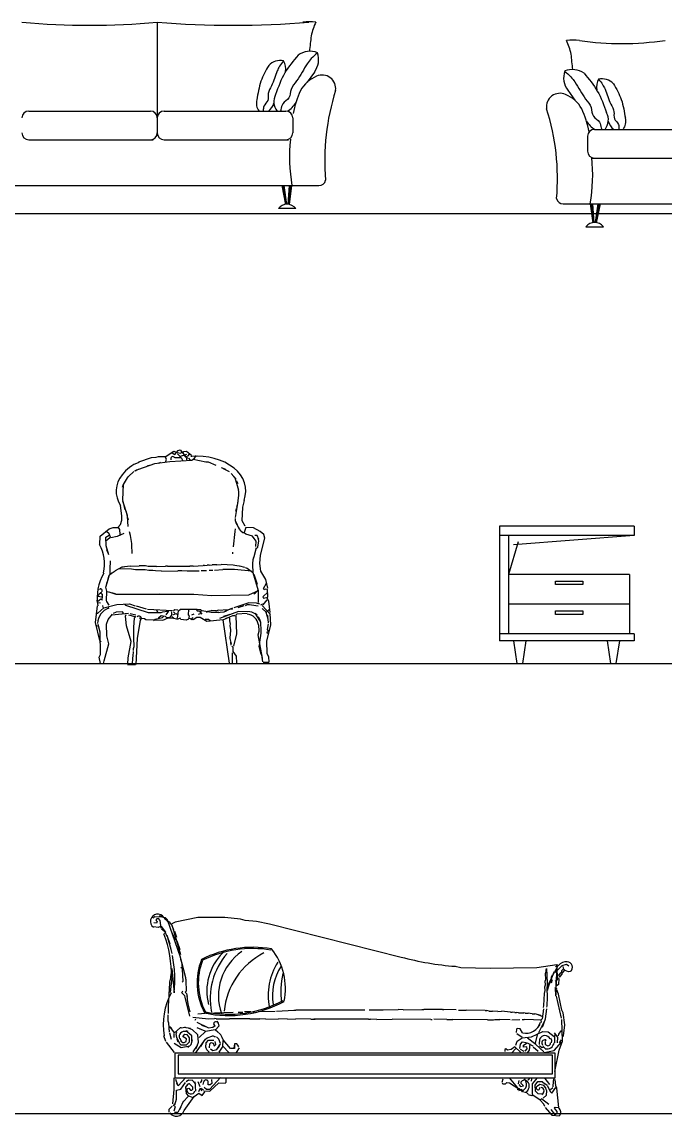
# Model space of a CAD drawing. Header units: inches. Extents: x 11 to 53.5, y 7.4 to 32.2.
# Drawn here: x 47.154 to 49.964, y 14.179 to 18.962 of the extents above; entities that cross this region are included whole.
import ezdxf

# ---------------------------------------------------------------- set-up
doc = ezdxf.new("R2010")
doc.units = ezdxf.units.IN
doc.header["$MEASUREMENT"] = 0
doc.layers.add('02', color=2, linetype='Continuous')
doc.layers.add('1', color=1, linetype='Continuous')

msp = doc.modelspace()

# ---------------------------------------------------------------- linework, layer by layer
at = {"layer": '02'}
for p, q in [((47.7454, 18.961), (47.7458, 18.4769)), ((48.4323, 18.7431), (48.4011, 18.6993)), ((49.5393, 18.6633), (49.5705, 18.6195)), ((47.1842, 18.5722), (47.7158, 18.5722)), ((47.7758, 18.5722), (48.3075, 18.5722)), ((48.3375, 18.5422), (48.3375, 18.4769)), ((49.6554, 18.4923), (50.2499, 18.4923)), ((47.1842, 18.4469), (47.7273, 18.4469)), ((47.7758, 18.4469), (48.319, 18.4469)), ((49.6254, 18.4623), (49.6254, 18.397)), ((49.6439, 18.367), (50.2614, 18.367)), ((46.4567, 18.2469), (48.4521, 18.2469)), ((48.2895, 18.2469), (48.3057, 18.1638)), ((48.2938, 18.2469), (48.3074, 18.164)), ((48.299, 18.2469), (48.3107, 18.1644)), ((48.3224, 18.2469), (48.3161, 18.1644)), ((48.3272, 18.2469), (48.3184, 18.1641)), ((48.3322, 18.2469), (48.3216, 18.1636)), ((48.3512, 18.1469), (48.275, 18.1469)), ((49.5195, 18.167), (50.3858, 18.167)), ((49.6375, 18.167), (49.648, 18.0838)), ((49.6425, 18.167), (49.6512, 18.0843)), ((49.6473, 18.167), (49.6536, 18.0845)), ((49.6707, 18.167), (49.659, 18.0846)), ((49.6758, 18.167), (49.6623, 18.0842)), ((49.6802, 18.167), (49.6639, 18.0839)), ((49.6184, 18.067), (49.6946, 18.067)), ((47.7808, 17.0605), (47.8186, 17.0854)), ((47.8106, 17.0777), (47.8223, 17.0716)), ((47.8186, 17.0854), (47.8283, 17.0813)), ((47.8223, 17.0716), (47.8363, 17.0891)), ((47.8322, 17.0793), (47.8479, 17.0771)), ((47.8363, 17.0891), (47.8462, 17.0909)), ((47.8462, 17.0909), (47.8693, 17.0629)), ((47.8479, 17.0771), (47.8539, 17.0829)), ((47.8598, 17.0828), (47.8577, 17.0769)), ((47.8736, 17.0845), (47.8598, 17.0828)), ((47.8949, 17.0664), (47.8736, 17.0845)), ((47.6644, 17.039), (47.7198, 17.0577)), ((47.6658, 17.0075), (47.7351, 17.0319)), ((47.7198, 17.0577), (47.7414, 17.0593)), ((47.7351, 17.0319), (47.8001, 17.0406)), ((47.7414, 17.0593), (47.7513, 17.063)), ((47.7508, 17.0335), (47.7607, 17.0373)), ((47.7513, 17.063), (47.7808, 17.0625)), ((47.7865, 17.0506), (47.7808, 17.0605)), ((47.7824, 17.0409), (47.7865, 17.0506)), ((47.8001, 17.0406), (47.8965, 17.0467)), ((47.824, 17.0578), (47.8476, 17.0574)), ((47.8534, 17.0534), (47.8341, 17.0734)), ((47.8477, 17.0633), (47.8754, 17.0727)), ((47.8572, 17.0455), (47.8534, 17.0534)), ((47.8731, 17.057), (47.8635, 17.067)), ((47.8693, 17.0629), (47.8811, 17.0647)), ((47.873, 17.053), (47.8729, 17.0471)), ((47.879, 17.0569), (47.873, 17.053)), ((47.8811, 17.0647), (47.8871, 17.0725)), ((47.8906, 17.0468), (47.8829, 17.0548)), ((47.8948, 17.0605), (47.8949, 17.0664)), ((47.8965, 17.0467), (47.9085, 17.0544)), ((47.9573, 17.0378), (47.9025, 17.0486)), ((47.9085, 17.0544), (47.9165, 17.066)), ((47.9691, 17.0376), (47.9573, 17.0378)), ((48.0023, 17.0233), (47.9691, 17.0376)), ((47.62, 16.9749), (47.644, 16.9961)), ((47.648, 17), (47.6638, 17.0075)), ((47.65, 16.9999), (47.6579, 17.0057)), ((47.7034, 17.0226), (47.7113, 17.0244)), ((48.0452, 17.0048), (48.0257, 17.013)), ((48.0608, 16.9947), (48.0355, 17.0089)), ((48.0801, 16.9747), (48.0685, 16.9887)), ((47.5937, 16.9282), (47.5978, 16.9418)), ((47.5947, 16.8731), (47.5978, 16.9399)), ((47.5978, 16.9399), (47.616, 16.9691)), ((47.616, 16.9691), (47.62, 16.9749)), ((48.0897, 16.9628), (48.0801, 16.9747)), ((48.1026, 16.9134), (48.0859, 16.9687)), ((48.0992, 16.9429), (48.0935, 16.9548)), ((48.0977, 16.8584), (48.1022, 16.8918)), ((48.1025, 16.9075), (48.1007, 16.9173)), ((48.1022, 16.8918), (48.1024, 16.8996)), ((48.1024, 16.8996), (48.1025, 16.9075)), ((47.5915, 16.8024), (47.5844, 16.8477)), ((47.6151, 16.8039), (47.5946, 16.8672)), ((47.6057, 16.8296), (47.5947, 16.8731)), ((48.0868, 16.7957), (48.0998, 16.8662)), ((48.0935, 16.8408), (48.0956, 16.8525)), ((48.116, 16.7814), (48.119, 16.8403)), ((48.119, 16.8403), (48.1274, 16.8697)), ((47.5911, 16.7847), (47.5915, 16.8024)), ((47.615, 16.802), (47.6095, 16.8237)), ((47.6182, 16.7567), (47.615, 16.802)), ((47.6206, 16.7842), (47.6169, 16.7941)), ((48.0867, 16.7918), (48.0865, 16.7819)), ((48.0892, 16.8232), (48.0914, 16.8349)), ((47.4955, 16.7136), (47.5354, 16.7463)), ((47.5354, 16.7463), (47.5532, 16.7519)), ((47.5532, 16.7519), (47.5729, 16.7516)), ((47.5729, 16.7516), (47.5849, 16.7651)), ((47.5826, 16.7435), (47.5768, 16.7515)), ((47.5842, 16.7219), (47.5826, 16.7435)), ((47.5849, 16.7651), (47.5911, 16.7847)), ((48.0857, 16.7348), (48.0879, 16.7465)), ((48.0865, 16.7819), (48.1036, 16.7443)), ((48.1113, 16.7363), (48.0884, 16.774)), ((48.1294, 16.7576), (48.116, 16.7814)), ((48.1332, 16.7516), (48.125, 16.7301)), ((48.1666, 16.751), (48.1332, 16.7516)), ((48.1958, 16.7348), (48.1666, 16.751)), ((47.4949, 16.6782), (47.4955, 16.7136)), ((47.5207, 16.6935), (47.5387, 16.7089)), ((47.521, 16.7092), (47.5349, 16.7188)), ((47.5223, 16.6718), (47.521, 16.7092)), ((47.5351, 16.7247), (47.5234, 16.7347)), ((47.5426, 16.7069), (47.5351, 16.7247)), ((47.5702, 16.7123), (47.5426, 16.7069)), ((47.5999, 16.7255), (47.5702, 16.7123)), ((47.588, 16.7179), (47.5842, 16.7219)), ((47.6293, 16.7172), (47.6237, 16.733)), ((47.6346, 16.6817), (47.6293, 16.7172)), ((48.0787, 16.668), (48.0857, 16.7348)), ((48.119, 16.7283), (48.1113, 16.7363)), ((48.1249, 16.7282), (48.119, 16.7283)), ((48.1327, 16.7221), (48.1249, 16.7282)), ((48.162, 16.7138), (48.1327, 16.7221)), ((48.1697, 16.7038), (48.162, 16.7138)), ((48.1774, 16.6919), (48.1697, 16.7038)), ((48.1818, 16.7174), (48.1719, 16.7175)), ((48.1893, 16.6995), (48.1818, 16.7174)), ((48.1892, 16.6936), (48.1856, 16.7114)), ((48.2113, 16.7208), (48.1958, 16.7348)), ((48.196, 16.6306), (48.215, 16.705)), ((48.215, 16.705), (48.2113, 16.7208)), ((49.8293, 16.7171), (49.3022, 16.676)), ((47.5334, 16.6323), (47.5223, 16.6718)), ((47.5316, 16.6402), (47.526, 16.6541)), ((47.6345, 16.6758), (47.6346, 16.6817)), ((47.6358, 16.6384), (47.6345, 16.6758)), ((48.1684, 16.6252), (48.1789, 16.6643)), ((48.177, 16.6683), (48.1774, 16.6919)), ((48.1788, 16.6604), (48.1848, 16.6662)), ((48.1848, 16.6662), (48.1892, 16.6936)), ((49.3227, 16.6896), (49.2804, 16.5471)), ((47.5403, 16.5752), (47.5408, 16.6007)), ((47.5408, 16.6007), (47.5409, 16.6066)), ((48.0761, 16.6366), (48.0763, 16.6445)), ((48.1639, 16.5977), (48.1663, 16.6193)), ((48.1642, 16.6115), (48.1684, 16.6252)), ((48.1934, 16.5953), (48.196, 16.6306)), ((47.5358, 16.5438), (47.5478, 16.5534)), ((47.5399, 16.5496), (47.5403, 16.5752)), ((47.5438, 16.5515), (47.5617, 16.563)), ((47.5915, 16.5782), (47.5617, 16.563)), ((47.6326, 16.5697), (47.5776, 16.5706)), ((47.5895, 16.5783), (47.6033, 16.582)), ((47.627, 16.5835), (47.5915, 16.5782)), ((47.627, 16.5835), (47.6663, 16.5848)), ((47.6503, 16.5674), (47.6326, 16.5697)), ((47.6797, 16.5669), (47.6503, 16.5674)), ((47.6938, 16.5843), (47.6663, 16.5848)), ((47.6856, 16.5668), (47.6797, 16.5669)), ((47.6935, 16.5666), (47.6856, 16.5668)), ((47.7092, 16.5644), (47.6935, 16.5666)), ((47.7056, 16.5821), (47.6938, 16.5843)), ((47.7154, 16.582), (47.7056, 16.5821)), ((47.7269, 16.5641), (47.7092, 16.5644)), ((47.7252, 16.5818), (47.7154, 16.582)), ((47.7429, 16.5815), (47.7252, 16.5818)), ((47.7386, 16.5619), (47.7269, 16.5641)), ((47.7642, 16.5615), (47.7386, 16.5619)), ((47.7429, 16.5815), (47.7823, 16.5828)), ((47.7642, 16.5615), (47.835, 16.5622)), ((47.7901, 16.5826), (47.7823, 16.5828)), ((47.7901, 16.5826), (47.8884, 16.5829)), ((47.8468, 16.562), (47.835, 16.5622)), ((47.8527, 16.5619), (47.8468, 16.562)), ((47.8763, 16.5615), (47.8527, 16.5619)), ((47.9293, 16.5605), (47.8763, 16.5615)), ((47.9022, 16.5826), (47.8884, 16.5829)), ((47.9022, 16.5826), (47.9455, 16.5858)), ((47.9608, 16.562), (47.9372, 16.5624)), ((47.9514, 16.5857), (47.9455, 16.5858)), ((47.9514, 16.5857), (47.9632, 16.5875)), ((47.9731, 16.5873), (47.9632, 16.5875)), ((47.9884, 16.5634), (47.9726, 16.5637)), ((47.9731, 16.5873), (47.9849, 16.5891)), ((48.0065, 16.5887), (47.9849, 16.5891)), ((47.9963, 16.5653), (48.0317, 16.5686)), ((48.0065, 16.5887), (48.0242, 16.5903)), ((48.0773, 16.5874), (48.0242, 16.5903)), ((48.0376, 16.5685), (48.0317, 16.5686)), ((48.0828, 16.5677), (48.0376, 16.5685)), ((48.0851, 16.5853), (48.0773, 16.5874)), ((48.1574, 16.5605), (48.0828, 16.5677)), ((48.1125, 16.5809), (48.0851, 16.5853)), ((48.1282, 16.5767), (48.1067, 16.583)), ((48.1302, 16.5767), (48.138, 16.5746)), ((48.138, 16.5746), (48.1613, 16.5565)), ((48.1638, 16.5899), (48.1639, 16.5958)), ((48.1652, 16.5545), (48.1638, 16.5899)), ((48.1874, 16.4754), (48.1652, 16.5545)), ((48.1987, 16.5617), (48.1934, 16.5953)), ((48.2197, 16.524), (48.1987, 16.5617)), ((47.5211, 16.491), (47.5358, 16.5399)), ((47.5254, 16.5086), (47.5275, 16.5164)), ((47.5296, 16.5223), (47.5358, 16.5438)), ((48.1839, 16.503), (48.1689, 16.5465)), ((48.2092, 16.4849), (48.2233, 16.5082)), ((48.2288, 16.4865), (48.2197, 16.524)), ((47.4812, 16.4563), (47.4851, 16.4523)), ((47.4851, 16.4523), (47.4971, 16.4658)), ((47.4876, 16.4817), (47.5013, 16.4835)), ((47.4971, 16.4658), (47.5049, 16.4598)), ((47.5049, 16.4598), (47.5046, 16.4421)), ((47.5248, 16.4732), (47.5211, 16.491)), ((47.524, 16.432), (47.5248, 16.4732)), ((47.5639, 16.4627), (47.5267, 16.4712)), ((47.5346, 16.4704), (47.5642, 16.4607)), ((47.5642, 16.4607), (47.9056, 16.4607)), ((47.6563, 16.4611), (47.7566, 16.4613)), ((47.9056, 16.4607), (47.9846, 16.454)), ((47.9846, 16.454), (48.1454, 16.4572)), ((48.1454, 16.4572), (48.188, 16.4769)), ((48.1675, 16.462), (48.1754, 16.4658)), ((48.1714, 16.4639), (48.1814, 16.4736)), ((48.1814, 16.4736), (48.1855, 16.4794)), ((48.1884, 16.4243), (48.1874, 16.4754)), ((48.2285, 16.4688), (48.2066, 16.4495)), ((48.213, 16.4789), (48.2092, 16.4849)), ((48.2189, 16.4827), (48.213, 16.4789)), ((48.2268, 16.4806), (48.2189, 16.4827)), ((48.2282, 16.4472), (48.2268, 16.4806)), ((47.4752, 16.3365), (47.4843, 16.4091)), ((47.4808, 16.4327), (47.4847, 16.4287)), ((47.4847, 16.4287), (47.4986, 16.4403)), ((47.4983, 16.4206), (47.4865, 16.4228)), ((47.5027, 16.4481), (47.487, 16.4503)), ((47.4986, 16.4403), (47.5064, 16.4362)), ((47.5098, 16.4027), (47.5079, 16.4106)), ((47.5117, 16.4007), (47.569, 16.4154)), ((47.5297, 16.4201), (47.524, 16.432)), ((47.5355, 16.4121), (47.5259, 16.428)), ((47.569, 16.4154), (47.6241, 16.4184)), ((47.6082, 16.4108), (47.6024, 16.4168)), ((47.7079, 16.3796), (47.6082, 16.4108)), ((47.6241, 16.4184), (47.6495, 16.4101)), ((47.6984, 16.3955), (47.6554, 16.408)), ((48.0819, 16.4026), (48.1432, 16.4231)), ((48.0996, 16.4022), (48.1253, 16.4116)), ((48.1095, 16.406), (48.1174, 16.4078)), ((48.1312, 16.4115), (48.1371, 16.4134)), ((48.1489, 16.4132), (48.1371, 16.4134)), ((48.1785, 16.4205), (48.1432, 16.4231)), ((48.1568, 16.413), (48.1489, 16.4132)), ((48.1862, 16.4086), (48.1568, 16.413)), ((48.1942, 16.4163), (48.1785, 16.4205)), ((48.1981, 16.4143), (48.214, 16.4219)), ((48.2406, 16.3723), (48.2039, 16.4103)), ((48.2066, 16.4495), (48.2104, 16.4436)), ((48.2079, 16.4141), (48.226, 16.4354)), ((48.2104, 16.4436), (48.2282, 16.4472)), ((48.2337, 16.4294), (48.2242, 16.4453)), ((48.2388, 16.3802), (48.2337, 16.4294)), ((47.4818, 16.3776), (47.4857, 16.3776)), ((47.4857, 16.3776), (47.5117, 16.4007)), ((47.5305, 16.3493), (47.5505, 16.3725)), ((47.5334, 16.4023), (47.5315, 16.4063)), ((47.5466, 16.3706), (47.6194, 16.3772)), ((47.5664, 16.3821), (47.5526, 16.3764)), ((47.594, 16.3836), (47.5664, 16.3821)), ((47.5938, 16.3737), (47.5978, 16.3776)), ((47.5978, 16.3776), (47.594, 16.3836)), ((47.6074, 16.3637), (47.6095, 16.3715)), ((47.6106, 16.3223), (47.6074, 16.3637)), ((47.6486, 16.361), (47.6213, 16.3693)), ((47.6527, 16.3688), (47.6273, 16.3751)), ((47.6466, 16.3571), (47.6526, 16.3629)), ((47.8123, 16.3876), (47.7023, 16.3935)), ((47.761, 16.3787), (47.7079, 16.3796)), ((47.7492, 16.3789), (47.7435, 16.3888)), ((47.7528, 16.3592), (47.7628, 16.3668)), ((47.7689, 16.3825), (47.761, 16.3787)), ((47.7628, 16.3668), (47.7804, 16.3646)), ((47.7685, 16.3589), (47.7745, 16.3647)), ((47.7906, 16.3841), (47.7689, 16.3825)), ((47.7845, 16.3704), (47.7925, 16.3801)), ((47.7925, 16.3801), (47.7966, 16.3879)), ((47.8176, 16.3541), (47.8099, 16.3621)), ((47.8139, 16.3699), (47.8278, 16.3755)), ((47.8219, 16.3776), (47.8161, 16.3836)), ((47.8222, 16.3914), (47.8162, 16.3875)), ((47.8359, 16.3911), (47.8222, 16.3914)), ((47.8278, 16.3755), (47.8336, 16.3695)), ((47.8334, 16.3558), (47.8378, 16.3872)), ((47.8336, 16.3695), (47.8376, 16.3734)), ((47.8378, 16.3872), (47.8478, 16.3948)), ((47.8478, 16.3948), (47.9206, 16.3955)), ((47.8828, 16.3706), (47.8832, 16.3942)), ((47.8866, 16.3647), (47.8828, 16.3706)), ((47.8845, 16.3588), (47.8866, 16.3647)), ((47.8965, 16.3704), (47.9064, 16.3742)), ((47.9166, 16.3917), (47.9204, 16.3877)), ((47.9204, 16.3877), (47.9283, 16.3875)), ((47.9206, 16.3955), (47.9343, 16.3933)), ((47.9261, 16.3738), (47.934, 16.3756)), ((47.9283, 16.3875), (47.9398, 16.3736)), ((47.9401, 16.3873), (47.9321, 16.3816)), ((47.9343, 16.3933), (47.9401, 16.3873)), ((47.9812, 16.3807), (47.942, 16.3873)), ((47.9597, 16.385), (47.9656, 16.3869)), ((47.9636, 16.381), (47.9597, 16.385)), ((47.9656, 16.3869), (47.9814, 16.3886)), ((47.993, 16.3805), (47.9812, 16.3807)), ((48.001, 16.3882), (47.9814, 16.3886)), ((48.0029, 16.3803), (47.993, 16.3805)), ((48.001, 16.3882), (48.0149, 16.3919)), ((48.0088, 16.3802), (48.0029, 16.3803)), ((48.0147, 16.3801), (48.0088, 16.3802)), ((48.0089, 16.3901), (48.0562, 16.3932)), ((48.0147, 16.3801), (48.0206, 16.382)), ((48.1012, 16.3845), (48.0181, 16.3545)), ((48.0206, 16.382), (48.0383, 16.3837)), ((48.0358, 16.3503), (48.0754, 16.3673)), ((48.036, 16.364), (48.0637, 16.3734)), ((48.0383, 16.3837), (48.0482, 16.3874)), ((48.0423, 16.3856), (48.076, 16.4007)), ((48.0739, 16.3929), (48.0621, 16.395)), ((48.0754, 16.3673), (48.0852, 16.3691)), ((48.0754, 16.3673), (48.0891, 16.3651)), ((48.0891, 16.3651), (48.0917, 16.2864)), ((48.0932, 16.3729), (48.0892, 16.369)), ((48.1384, 16.376), (48.0932, 16.3729)), ((48.1504, 16.3837), (48.1012, 16.3845)), ((48.1582, 16.3816), (48.1504, 16.3837)), ((48.1758, 16.3734), (48.1582, 16.3816)), ((48.1816, 16.3694), (48.1738, 16.3754)), ((48.1987, 16.3376), (48.1758, 16.3734)), ((48.1969, 16.3435), (48.1873, 16.3614)), ((48.2211, 16.3824), (48.2037, 16.3985)), ((48.2211, 16.3805), (48.2351, 16.394)), ((48.2304, 16.3508), (48.2211, 16.3805)), ((48.2305, 16.3587), (48.2268, 16.3686)), ((48.2418, 16.327), (48.2387, 16.3762)), ((47.4954, 16.2575), (47.4752, 16.3365)), ((47.4827, 16.3186), (47.4809, 16.3246)), ((47.4961, 16.2948), (47.4868, 16.3284)), ((47.5242, 16.3297), (47.5305, 16.3493)), ((47.5253, 16.2786), (47.5242, 16.3297)), ((47.631, 16.2531), (47.6106, 16.3223)), ((47.6431, 16.2687), (47.644, 16.3217)), ((47.644, 16.3217), (47.6442, 16.3296)), ((47.6442, 16.3296), (47.6443, 16.3355)), ((47.6443, 16.3355), (47.6466, 16.3571)), ((47.6588, 16.2664), (47.672, 16.3468)), ((47.6663, 16.3567), (47.6898, 16.3544)), ((47.6898, 16.3544), (47.6956, 16.3503)), ((47.6956, 16.3503), (47.7703, 16.347)), ((47.729, 16.3458), (47.7369, 16.3516)), ((47.7369, 16.3516), (47.7685, 16.3589)), ((47.7527, 16.3552), (47.7528, 16.3592)), ((47.7703, 16.347), (47.794, 16.3565)), ((47.794, 16.3565), (47.8117, 16.3562)), ((47.8372, 16.3498), (47.8176, 16.3541)), ((47.8451, 16.3556), (47.8293, 16.35)), ((47.849, 16.3496), (47.8451, 16.3556)), ((47.8725, 16.3472), (47.849, 16.3496)), ((47.8824, 16.351), (47.8725, 16.3472)), ((47.902, 16.3487), (47.8825, 16.3549)), ((47.8942, 16.3488), (47.9022, 16.3585)), ((47.9179, 16.3582), (47.902, 16.3487)), ((47.9337, 16.358), (47.9179, 16.3582)), ((47.9629, 16.3417), (47.9337, 16.358)), ((47.9689, 16.3495), (47.9551, 16.3497)), ((48.0338, 16.3483), (47.9629, 16.3417)), ((47.9767, 16.3434), (47.9689, 16.3495)), ((48.0619, 16.1591), (48.0338, 16.3483)), ((48.0437, 16.3541), (48.0536, 16.3578)), ((48.0633, 16.3537), (48.0595, 16.3577)), ((48.0632, 16.3439), (48.0633, 16.3537)), ((48.0649, 16.3301), (48.0632, 16.3439)), ((48.0648, 16.3242), (48.0649, 16.3301)), ((48.0664, 16.3045), (48.0648, 16.3242)), ((48.1902, 16.2984), (48.1887, 16.326)), ((48.2, 16.3002), (48.1987, 16.3376)), ((48.2248, 16.2546), (48.2418, 16.327)), ((48.2277, 16.3056), (48.232, 16.3311)), ((48.2321, 16.3351), (48.2304, 16.3508)), ((47.4983, 16.1965), (47.4961, 16.2948)), ((47.5345, 16.243), (47.5253, 16.2786)), ((47.6444, 16.2313), (47.6431, 16.2687)), ((47.6529, 16.1525), (47.6588, 16.2664)), ((48.0638, 16.2672), (48.0639, 16.2731)), ((48.0693, 16.2435), (48.0638, 16.2672)), ((48.0639, 16.2731), (48.066, 16.2829)), ((48.066, 16.2829), (48.0664, 16.3045)), ((48.0917, 16.2864), (48.0789, 16.2335)), ((48.186, 16.2828), (48.1902, 16.2984)), ((48.2058, 16.1802), (48.186, 16.2828)), ((48.1933, 16.2512), (48.1999, 16.2904)), ((48.1999, 16.2904), (48.2, 16.3002)), ((48.2254, 16.29), (48.2275, 16.2978)), ((48.2332, 16.2879), (48.2254, 16.29)), ((48.2334, 16.2977), (48.2277, 16.3056)), ((47.5012, 16.2515), (47.4954, 16.2575)), ((47.5135, 16.1687), (47.5345, 16.243)), ((47.618, 16.1826), (47.631, 16.2531)), ((47.6421, 16.2136), (47.6423, 16.2235)), ((47.6423, 16.2235), (47.6444, 16.2313)), ((48.0692, 16.2376), (48.0675, 16.2514)), ((48.0769, 16.2277), (48.0711, 16.2337)), ((48.0766, 16.21), (48.0769, 16.2277)), ((48.191, 16.2335), (48.1931, 16.2433)), ((48.1983, 16.202), (48.191, 16.2335)), ((48.1931, 16.2433), (48.1933, 16.2512)), ((48.2258, 16.2015), (48.2248, 16.2546)), ((47.4922, 16.1848), (47.4983, 16.1965)), ((47.4976, 16.1572), (47.4922, 16.1848)), ((47.5114, 16.1571), (47.5136, 16.1688)), ((47.6175, 16.1551), (47.618, 16.1826)), ((47.6371, 16.1528), (47.6396, 16.1822)), ((47.6396, 16.1822), (47.6397, 16.1901)), ((47.6397, 16.1901), (47.6421, 16.2097)), ((48.0737, 16.1569), (48.0745, 16.2041)), ((48.0919, 16.19), (48.0766, 16.21)), ((48.0934, 16.1605), (48.0919, 16.19)), ((48.2021, 16.196), (48.1983, 16.202)), ((48.2075, 16.1644), (48.2021, 16.196)), ((48.2334, 16.1856), (48.2258, 16.2015)), ((48.235, 16.164), (48.2334, 16.1856)), ((47.6149, 16.1535), (47.6511, 16.1535)), ((48.2083, 16.1633), (48.2346, 16.1633)), ((47.7276, 15.0436), (47.7355, 15.0517)), ((47.742, 15.0219), (47.73, 15.0237)), ((47.7355, 15.0517), (47.7655, 15.0502)), ((47.7436, 15.0419), (47.7398, 15.0358)), ((47.7398, 15.0358), (47.7459, 15.0299)), ((47.7459, 15.0299), (47.742, 15.0219)), ((47.7516, 15.042), (47.7436, 15.0419)), ((47.7578, 15.0341), (47.7516, 15.042)), ((47.7715, 15.0484), (47.7554, 15.0541)), ((47.7624, 15.0002), (47.7578, 15.0341)), ((47.7655, 15.0502), (47.7795, 15.0465)), ((47.7756, 15.0444), (47.7877, 15.0347)), ((47.7897, 15.0367), (47.7795, 15.0465)), ((47.7877, 15.0347), (47.7897, 15.0367)), ((47.7878, 15.0307), (47.7978, 15.0288)), ((47.8465, 14.8738), (47.7897, 15.0367)), ((47.7938, 15.0308), (47.7919, 15.0267)), ((47.7919, 15.0267), (47.7978, 15.0288)), ((47.7978, 15.0288), (47.8101, 15.0111)), ((47.8238, 15.0273), (47.81, 15.0191)), ((47.9234, 15.047), (47.8238, 15.0273)), ((48.0413, 15.0471), (47.9234, 15.047)), ((48.1093, 15.0403), (48.0413, 15.0471)), ((48.1294, 15.0346), (48.1093, 15.0403)), ((48.1794, 15.0295), (48.1294, 15.0346)), ((48.2356, 15.0185), (48.1794, 15.0295)), ((47.7503, 15.004), (47.7303, 15.0057)), ((47.7602, 15.0082), (47.7503, 15.004)), ((47.7662, 15.0063), (47.7602, 15.0082)), ((47.7786, 14.9845), (47.7644, 14.9963)), ((47.7826, 14.9826), (47.7662, 15.0063)), ((47.7768, 14.9765), (47.7826, 14.9826)), ((47.7889, 14.9647), (47.7827, 14.9766)), ((47.8184, 14.9932), (47.8101, 15.0111)), ((47.8252, 14.9474), (47.8127, 14.9771)), ((47.8483, 14.8839), (47.8143, 15.0031)), ((47.831, 14.9595), (47.8226, 14.9853)), ((48.8114, 14.8725), (48.2356, 15.0185)), ((47.8015, 14.931), (47.7889, 14.9687)), ((47.8059, 14.9071), (47.7911, 14.9588)), ((47.8459, 14.9058), (47.8333, 14.9435)), ((47.808, 14.9011), (47.8059, 14.9071)), ((47.8102, 14.8892), (47.808, 14.9011)), ((47.8193, 14.8294), (47.8124, 14.8812)), ((47.8705, 14.7829), (47.8464, 14.8778)), ((47.8215, 14.8194), (47.8193, 14.8294)), ((47.855, 14.846), (47.8487, 14.8639)), ((47.8583, 14.7681), (47.855, 14.846)), ((49.072, 14.8271), (49.0479, 14.8327)), ((49.4913, 14.8404), (49.4037, 14.8269)), ((49.4839, 14.8103), (49.4974, 14.8385)), ((49.486, 14.831), (49.4918, 14.8371)), ((49.4918, 14.8411), (49.4872, 14.7345)), ((49.4954, 14.8385), (49.4913, 14.8404)), ((49.4918, 14.8371), (49.4925, 14.7725)), ((49.4957, 14.8185), (49.5154, 14.8369)), ((49.5154, 14.8369), (49.5332, 14.8432)), ((49.5216, 14.821), (49.5194, 14.8329)), ((49.5332, 14.8432), (49.5434, 14.8354)), ((47.8009, 14.7638), (47.8045, 14.7838)), ((47.8032, 14.7192), (47.8101, 14.7833)), ((47.8044, 14.7898), (47.8082, 14.8058)), ((47.8045, 14.7838), (47.8063, 14.7958)), ((47.8082, 14.8058), (47.8099, 14.8219)), ((47.8098, 14.8239), (47.8192, 14.7175)), ((47.8219, 14.7935), (47.8215, 14.8194)), ((47.822, 14.7875), (47.8219, 14.7935)), ((47.8226, 14.7555), (47.822, 14.7875)), ((47.8554, 14.822), (47.8493, 14.8279)), ((47.8706, 14.777), (47.8705, 14.7829)), ((49.1999, 14.8234), (49.072, 14.8271)), ((49.4037, 14.8269), (49.1999, 14.8234)), ((49.4425, 14.8022), (49.4444, 14.8103)), ((49.443, 14.7763), (49.4425, 14.8022)), ((49.4442, 14.8182), (49.4461, 14.8243)), ((49.4444, 14.8103), (49.4442, 14.8182)), ((49.4461, 14.8243), (49.4513, 14.7298)), ((49.4514, 14.7504), (49.4819, 14.8083)), ((49.4779, 14.8082), (49.4569, 14.7519)), ((49.4663, 14.7841), (49.4721, 14.7961)), ((49.4819, 14.8083), (49.4779, 14.8082)), ((49.4844, 14.807), (49.4903, 14.8131)), ((49.4903, 14.8131), (49.4862, 14.819)), ((49.4897, 14.8204), (49.4957, 14.8185)), ((49.4925, 14.7725), (49.4983, 14.7846)), ((49.5001, 14.7946), (49.5099, 14.8068)), ((49.5063, 14.7848), (49.5001, 14.7946)), ((49.5062, 14.7887), (49.514, 14.7989)), ((49.5099, 14.8068), (49.5179, 14.8069)), ((49.5138, 14.8149), (49.5196, 14.821)), ((49.514, 14.7989), (49.5138, 14.8149)), ((49.5179, 14.8069), (49.5257, 14.8171)), ((49.5257, 14.8171), (49.5216, 14.821)), ((49.5418, 14.8094), (49.5277, 14.8151)), ((49.5498, 14.8115), (49.5418, 14.8094)), ((47.7993, 14.7397), (47.801, 14.7558)), ((47.7995, 14.7278), (47.7993, 14.7397)), ((47.801, 14.7558), (47.8009, 14.7638)), ((47.8207, 14.7455), (47.8226, 14.7555)), ((47.821, 14.7315), (47.8207, 14.7455)), ((47.8544, 14.7641), (47.8583, 14.7681)), ((47.8706, 14.777), (47.8707, 14.771)), ((47.8707, 14.771), (47.8715, 14.725)), ((49.4395, 14.7442), (49.4414, 14.7523)), ((49.4398, 14.7283), (49.4395, 14.7442)), ((49.4411, 14.7682), (49.443, 14.7763)), ((49.4414, 14.7523), (49.4411, 14.7682)), ((49.4495, 14.7444), (49.4514, 14.7504)), ((49.4496, 14.7384), (49.4495, 14.7444)), ((49.4503, 14.6985), (49.4496, 14.7384)), ((49.4513, 14.7298), (49.4645, 14.776)), ((49.4532, 14.7359), (49.455, 14.7459)), ((49.4687, 14.7621), (49.4725, 14.7762)), ((49.4835, 14.741), (49.4857, 14.7045)), ((49.4876, 14.7371), (49.4835, 14.741)), ((49.4891, 14.7651), (49.485, 14.771)), ((49.4872, 14.7345), (49.4891, 14.7385)), ((49.4881, 14.7071), (49.4891, 14.7651)), ((49.4988, 14.7547), (49.489, 14.7465)), ((49.4891, 14.7385), (49.4911, 14.7365)), ((49.5004, 14.7807), (49.4988, 14.7547)), ((47.7962, 14.6917), (47.798, 14.6998)), ((47.7964, 14.6798), (47.7962, 14.6917)), ((47.7977, 14.7197), (47.7995, 14.7278)), ((47.798, 14.6998), (47.7977, 14.7197)), ((47.8191, 14.7255), (47.821, 14.7315)), ((47.8192, 14.7175), (47.8191, 14.7255)), ((47.8532, 14.7181), (47.8571, 14.7262)), ((47.8659, 14.7049), (47.8532, 14.7181)), ((47.868, 14.699), (47.8659, 14.7049)), ((47.8715, 14.725), (47.8676, 14.721)), ((47.8676, 14.721), (47.8737, 14.7151)), ((47.8874, 14.6154), (47.868, 14.699)), ((47.8737, 14.7151), (47.8759, 14.7011)), ((47.8781, 14.6892), (47.8758, 14.7071)), ((47.8805, 14.6692), (47.8781, 14.6892)), ((49.435, 14.6622), (49.438, 14.7142)), ((49.438, 14.7142), (49.4398, 14.7283)), ((49.449, 14.6605), (49.4503, 14.6985)), ((49.5118, 14.6076), (49.4902, 14.7032)), ((49.498, 14.7113), (49.4917, 14.7312)), ((49.5132, 14.6416), (49.498, 14.7113)), ((47.7947, 14.6617), (47.7964, 14.6798)), ((47.7949, 14.6498), (47.7947, 14.6617)), ((47.7953, 14.6278), (47.7949, 14.6498)), ((47.8826, 14.6633), (47.8805, 14.6692)), ((47.8891, 14.6354), (47.8826, 14.6633)), ((48.1868, 14.6366), (48.2607, 14.6379)), ((48.2667, 14.638), (48.3425, 14.6413)), ((48.3425, 14.6413), (48.3505, 14.6415)), ((48.652, 14.6426), (48.3505, 14.6415)), ((48.672, 14.6429), (48.702, 14.6434)), ((48.702, 14.6434), (48.716, 14.6437)), ((48.716, 14.6437), (48.7319, 14.644)), ((48.7319, 14.644), (48.7979, 14.6451)), ((48.8199, 14.6435), (48.7979, 14.6451)), ((48.8199, 14.6435), (48.9018, 14.6449)), ((48.9018, 14.6449), (48.9098, 14.6451)), ((48.9917, 14.6445), (48.9098, 14.6451)), ((48.9917, 14.6445), (48.9977, 14.6446)), ((49.0516, 14.6436), (48.9977, 14.6446)), ((49.0617, 14.6417), (49.0816, 14.6421)), ((49.0816, 14.6421), (49.0956, 14.6423)), ((49.1776, 14.6398), (49.0956, 14.6423)), ((49.1776, 14.6398), (49.1856, 14.6399)), ((49.1956, 14.6381), (49.1856, 14.6399)), ((49.1956, 14.6381), (49.2096, 14.6383)), ((49.2336, 14.6367), (49.2096, 14.6383)), ((49.4332, 14.6482), (49.428, 14.6042)), ((49.4331, 14.6542), (49.435, 14.6622)), ((49.442, 14.6044), (49.4472, 14.6485)), ((49.4471, 14.6545), (49.449, 14.6605)), ((49.5194, 14.6297), (49.5132, 14.6416)), ((47.7935, 14.6158), (47.7934, 14.6218)), ((47.7936, 14.6098), (47.7935, 14.6158)), ((47.7939, 14.5938), (47.7936, 14.6098)), ((47.796, 14.5858), (47.7939, 14.5938)), ((47.9015, 14.6117), (47.9695, 14.6048)), ((47.9117, 14.5978), (47.9136, 14.6039)), ((47.9178, 14.59), (47.9702, 14.5649)), ((47.9232, 14.626), (47.9551, 14.6286)), ((47.9551, 14.6286), (48.0769, 14.6327)), ((47.9695, 14.6048), (47.9955, 14.6053)), ((48.0035, 14.6034), (47.9955, 14.6053)), ((48.0035, 14.6034), (48.0115, 14.6036)), ((48.0057, 14.5935), (48.0118, 14.5856)), ((48.0115, 14.6036), (48.0255, 14.6038)), ((48.0255, 14.6038), (48.0614, 14.6045)), ((48.1494, 14.604), (48.0614, 14.6045)), ((48.0989, 14.6331), (48.1189, 14.6334)), ((48.1268, 14.6356), (48.1548, 14.6361)), ((48.1494, 14.604), (48.1613, 14.6042)), ((48.1613, 14.6042), (48.1673, 14.6043)), ((48.1648, 14.6342), (48.1708, 14.6343)), ((48.1673, 14.6043), (48.1933, 14.6048)), ((48.2193, 14.6032), (48.1933, 14.6048)), ((48.2193, 14.6032), (48.2752, 14.6042)), ((48.3152, 14.6029), (48.2752, 14.6042)), ((48.3152, 14.6029), (48.3512, 14.6035)), ((48.4171, 14.6027), (48.3512, 14.6035)), ((48.4171, 14.6027), (48.4351, 14.603)), ((48.6687, 14.6029), (48.4291, 14.6029)), ((48.6687, 14.6029), (48.6767, 14.603)), ((48.7047, 14.6015), (48.6767, 14.603)), ((48.7047, 14.6015), (48.7726, 14.6027)), ((48.9405, 14.6017), (48.7726, 14.6027)), ((48.9405, 14.6017), (48.9465, 14.6018)), ((49.0104, 14.6009), (48.9545, 14.6019)), ((49.0104, 14.6009), (49.0364, 14.6013)), ((49.1883, 14.6), (49.0364, 14.6013)), ((49.1883, 14.6), (49.1983, 14.6002)), ((49.1983, 14.6002), (49.2043, 14.6003)), ((49.2043, 14.6003), (49.2142, 14.6004)), ((49.2142, 14.6004), (49.2202, 14.6005)), ((49.2202, 14.6005), (49.2422, 14.6009)), ((49.2336, 14.6367), (49.2496, 14.637)), ((49.2882, 14.5997), (49.2422, 14.6009)), ((49.2896, 14.6337), (49.2496, 14.637)), ((49.2896, 14.6337), (49.2956, 14.6338)), ((49.2942, 14.5998), (49.3301, 14.6005)), ((49.3076, 14.632), (49.2956, 14.6338)), ((49.3076, 14.632), (49.3156, 14.6322)), ((49.3236, 14.6303), (49.3156, 14.6322)), ((49.3236, 14.6303), (49.3476, 14.6307)), ((49.3401, 14.6006), (49.3481, 14.6008)), ((49.3536, 14.6288), (49.3476, 14.6307)), ((49.3901, 14.5995), (49.3481, 14.6008)), ((49.3536, 14.6288), (49.3656, 14.6291)), ((49.3836, 14.6254), (49.3656, 14.6291)), ((49.3836, 14.6254), (49.3956, 14.6256)), ((49.4201, 14.598), (49.3901, 14.5995)), ((49.4217, 14.618), (49.3956, 14.6256)), ((49.4278, 14.6142), (49.4097, 14.6218)), ((49.413, 14.544), (49.44, 14.6004)), ((49.428, 14.6042), (49.4221, 14.5981)), ((49.4221, 14.5981), (49.4223, 14.5881)), ((49.4286, 14.5682), (49.442, 14.6044)), ((49.5156, 14.5058), (49.5139, 14.6017)), ((49.5263, 14.5779), (49.5194, 14.6297)), ((47.7987, 14.5459), (47.796, 14.5858)), ((47.8208, 14.5423), (47.8003, 14.5699)), ((47.8073, 14.5141), (47.8008, 14.542)), ((47.8147, 14.5482), (47.8064, 14.566)), ((47.8463, 14.5647), (47.8208, 14.5423)), ((47.8307, 14.5445), (47.8266, 14.5504)), ((47.8288, 14.5385), (47.8307, 14.5445)), ((47.8503, 14.5648), (47.8463, 14.5647)), ((47.8503, 14.5648), (47.8583, 14.5669)), ((47.8583, 14.5669), (47.8663, 14.5671)), ((47.8723, 14.5652), (47.8663, 14.5671)), ((47.8969, 14.5297), (47.8706, 14.5512)), ((47.8904, 14.5615), (47.8723, 14.5652)), ((47.8806, 14.5493), (47.8725, 14.5512)), ((47.8803, 14.5653), (47.8984, 14.5577)), ((47.8984, 14.5577), (47.9228, 14.5341)), ((47.9545, 14.5506), (47.9203, 14.564)), ((47.9565, 14.5487), (47.929, 14.5222)), ((47.9444, 14.5545), (47.9324, 14.5582)), ((47.9582, 14.5687), (47.9401, 14.5744)), ((47.9984, 14.5554), (47.9565, 14.5487)), ((47.9702, 14.5649), (47.9882, 14.5672)), ((47.9882, 14.5672), (47.998, 14.5754)), ((48.0141, 14.5717), (48.0004, 14.5554)), ((48.0004, 14.5554), (48.0105, 14.5476)), ((48.0227, 14.5338), (48.0044, 14.5515)), ((48.0118, 14.5856), (48.0141, 14.5717)), ((49.3149, 14.5582), (49.3131, 14.5442)), ((49.3188, 14.5623), (49.3149, 14.5582)), ((49.3308, 14.5605), (49.3188, 14.5623)), ((49.3411, 14.5427), (49.3308, 14.5605)), ((49.3814, 14.5254), (49.4309, 14.5483)), ((49.4087, 14.5659), (49.4184, 14.58)), ((49.4309, 14.5483), (49.453, 14.5467)), ((49.453, 14.5467), (49.4793, 14.5271)), ((49.4953, 14.5234), (49.481, 14.5432)), ((49.5088, 14.5516), (49.4991, 14.5375)), ((49.5129, 14.5477), (49.5088, 14.5516)), ((49.5212, 14.5299), (49.5263, 14.5779)), ((47.7834, 14.5057), (47.775, 14.5295)), ((47.8203, 14.4564), (47.7855, 14.5017)), ((47.8191, 14.5223), (47.8188, 14.5403)), ((47.8195, 14.4983), (47.8498, 14.4789)), ((47.8311, 14.5225), (47.8288, 14.5385)), ((47.8436, 14.4948), (47.8311, 14.5225)), ((47.8374, 14.5026), (47.8332, 14.5146)), ((47.8497, 14.4889), (47.8436, 14.4948)), ((47.8514, 14.5049), (47.8451, 14.5188)), ((47.8472, 14.5128), (47.8493, 14.5068)), ((47.8493, 14.5068), (47.8574, 14.501)), ((47.8574, 14.501), (47.8634, 14.5011)), ((47.8589, 14.529), (47.8668, 14.5371)), ((47.859, 14.525), (47.8589, 14.529)), ((47.8731, 14.5172), (47.859, 14.525)), ((47.8634, 14.5011), (47.8714, 14.5052)), ((47.8668, 14.5371), (47.8748, 14.5353)), ((47.8714, 14.5052), (47.8731, 14.5172)), ((47.8854, 14.5015), (47.8716, 14.4893)), ((47.8748, 14.5353), (47.8851, 14.5215)), ((47.8851, 14.5215), (47.8854, 14.5015)), ((47.8936, 14.4916), (47.8992, 14.5137)), ((47.8973, 14.5077), (47.8969, 14.5297)), ((47.9122, 14.454), (47.9571, 14.5147)), ((47.9159, 14.474), (47.9254, 14.5022)), ((47.9254, 14.5022), (47.9228, 14.5341)), ((47.9357, 14.4824), (47.9493, 14.5046)), ((47.9571, 14.5147), (47.963, 14.5208)), ((47.9577, 14.4808), (47.9594, 14.4988)), ((47.9594, 14.4988), (47.9692, 14.5109)), ((47.963, 14.5208), (47.9888, 14.5293)), ((47.9692, 14.5109), (47.9931, 14.5114)), ((47.9737, 14.477), (47.9754, 14.4951)), ((47.9754, 14.4951), (47.9813, 14.5012)), ((47.9813, 14.5012), (47.9894, 14.4973)), ((47.9948, 14.5274), (47.9888, 14.5293)), ((47.9894, 14.4973), (47.9936, 14.4854)), ((47.9948, 14.5274), (48.0008, 14.5275)), ((48.0015, 14.4915), (47.9992, 14.5055)), ((48.015, 14.5157), (48.0049, 14.5255)), ((48.0137, 14.4777), (48.0214, 14.4959)), ((48.0214, 14.4959), (48.015, 14.5157)), ((48.0268, 14.5279), (48.0227, 14.5338)), ((48.0289, 14.522), (48.0268, 14.5279)), ((48.0331, 14.512), (48.0289, 14.522)), ((48.0315, 14.486), (48.0331, 14.5081)), ((48.0657, 14.4747), (48.0331, 14.512)), ((48.0933, 14.4951), (48.0833, 14.4949)), ((48.0833, 14.4949), (48.0837, 14.475)), ((48.0974, 14.4892), (48.0933, 14.4951)), ((49.3121, 14.4883), (49.3178, 14.5063)), ((49.3395, 14.5227), (49.3172, 14.5383)), ((49.3178, 14.5063), (49.3395, 14.5207)), ((49.332, 14.4926), (49.3418, 14.5028)), ((49.3395, 14.5207), (49.3814, 14.5254)), ((49.3418, 14.5028), (49.3578, 14.501)), ((49.3461, 14.4888), (49.3619, 14.4991)), ((49.3619, 14.4991), (49.3861, 14.4856)), ((49.4, 14.4918), (49.3635, 14.5191)), ((49.3739, 14.4953), (49.3704, 14.4673)), ((49.3979, 14.4977), (49.4091, 14.5399)), ((49.4155, 14.516), (49.4139, 14.492)), ((49.4436, 14.5125), (49.4397, 14.5045)), ((49.4696, 14.509), (49.4654, 14.5189)), ((49.4678, 14.499), (49.4696, 14.509)), ((49.4804, 14.4652), (49.5117, 14.5017)), ((49.4831, 14.5372), (49.4813, 14.5272)), ((49.4813, 14.5272), (49.4818, 14.4992)), ((49.4937, 14.4994), (49.4953, 14.5234)), ((49.4991, 14.5375), (49.4972, 14.5295)), ((49.5023, 14.4676), (49.5156, 14.5058)), ((49.5037, 14.4996), (49.5115, 14.5117)), ((49.5078, 14.4957), (49.5057, 14.5036)), ((49.5153, 14.5238), (49.5212, 14.5299)), ((47.8716, 14.4893), (47.8497, 14.4889)), ((47.8498, 14.4789), (47.8877, 14.4855)), ((47.8798, 14.4794), (47.8936, 14.4916)), ((47.9021, 14.4598), (47.9216, 14.4881)), ((47.9619, 14.4688), (47.9577, 14.4808)), ((47.9721, 14.459), (47.9619, 14.4688)), ((47.9778, 14.4731), (47.9879, 14.4653)), ((47.9879, 14.4653), (48.0058, 14.4696)), ((47.9936, 14.4854), (47.9975, 14.4875)), ((47.9975, 14.4875), (48.0015, 14.4915)), ((48.0058, 14.4696), (48.0195, 14.4898)), ((48.0316, 14.484), (48.014, 14.4578)), ((48.058, 14.4565), (48.0316, 14.484)), ((48.0837, 14.475), (48.0657, 14.4747)), ((48.0817, 14.4749), (48.0834, 14.489)), ((48.1036, 14.4773), (48.09, 14.4571)), ((48.1016, 14.4813), (48.0974, 14.4892)), ((49.2684, 14.4735), (49.2645, 14.4694)), ((49.2645, 14.4694), (49.2646, 14.4615)), ((49.2765, 14.4677), (49.2684, 14.4735)), ((49.2924, 14.4699), (49.2765, 14.4677)), ((49.3082, 14.4822), (49.2924, 14.4699)), ((49.2947, 14.456), (49.3124, 14.4743)), ((49.3346, 14.4567), (49.3082, 14.4822)), ((49.3303, 14.4746), (49.332, 14.4926)), ((49.3486, 14.4609), (49.3324, 14.4706)), ((49.3462, 14.4809), (49.3461, 14.4888)), ((49.3602, 14.4811), (49.3462, 14.4809)), ((49.3525, 14.463), (49.3623, 14.4731)), ((49.3623, 14.4731), (49.3602, 14.4811)), ((49.3704, 14.4673), (49.3626, 14.4572)), ((49.3882, 14.4816), (49.4105, 14.462)), ((49.4345, 14.4604), (49.4, 14.4918)), ((49.416, 14.4881), (49.4262, 14.4783)), ((49.4262, 14.4783), (49.4321, 14.4804)), ((49.4402, 14.4745), (49.4301, 14.4843)), ((49.4365, 14.4565), (49.4804, 14.4652)), ((49.482, 14.3733), (49.5023, 14.4676)), ((47.8191, 14.2945), (47.8202, 14.3465)), ((47.8304, 14.3307), (47.8263, 14.3386)), ((47.8368, 14.3108), (47.8304, 14.3307)), ((47.8348, 14.3128), (47.8306, 14.3227)), ((47.8701, 14.3474), (47.8368, 14.3108)), ((47.849, 14.297), (47.8685, 14.3254)), ((47.8767, 14.3155), (47.8688, 14.3054)), ((47.8688, 14.3054), (47.8713, 14.2774)), ((47.8724, 14.3294), (47.8823, 14.3376)), ((47.8728, 14.3094), (47.8826, 14.3196)), ((47.8823, 14.3376), (47.9003, 14.3359)), ((47.8866, 14.3197), (47.8826, 14.3196)), ((47.9008, 14.3059), (47.8866, 14.3197)), ((47.9146, 14.3182), (47.8963, 14.3378)), ((47.901, 14.2959), (47.9008, 14.3059)), ((47.9104, 14.3281), (47.9131, 14.2882)), ((47.9328, 14.3065), (47.9244, 14.3283)), ((47.9383, 14.3326), (47.9325, 14.3245)), ((47.9382, 14.3386), (47.9383, 14.3326)), ((47.9466, 14.3167), (47.9484, 14.3287)), ((47.9508, 14.3048), (47.9609, 14.297)), ((47.9686, 14.3151), (47.9683, 14.3311)), ((47.9766, 14.3153), (47.9686, 14.3151)), ((47.9749, 14.2972), (48.022, 14.348)), ((47.9751, 14.2873), (48.0144, 14.3239)), ((47.9845, 14.3214), (47.9766, 14.3153)), ((47.9821, 14.3393), (47.9845, 14.3214)), ((48.0144, 14.3239), (48.0424, 14.3224)), ((48.0424, 14.3224), (48.0463, 14.3265)), ((48.0463, 14.3265), (48.046, 14.3464)), ((49.253, 14.3274), (49.2567, 14.3414)), ((49.253, 14.3234), (49.2571, 14.3195)), ((49.2571, 14.3195), (49.2671, 14.3196)), ((49.2671, 14.3196), (49.273, 14.3257)), ((49.273, 14.3257), (49.285, 14.3239)), ((49.3213, 14.3026), (49.2846, 14.3459)), ((49.285, 14.3239), (49.3456, 14.285)), ((49.3248, 14.3346), (49.323, 14.3206)), ((49.3251, 14.3166), (49.3332, 14.3088)), ((49.3332, 14.3088), (49.3452, 14.311)), ((49.3349, 14.3288), (49.3408, 14.3349)), ((49.335, 14.3208), (49.3349, 14.3288)), ((49.3452, 14.311), (49.335, 14.3208)), ((49.3408, 14.3349), (49.3527, 14.3391)), ((49.3667, 14.3354), (49.3745, 14.3455)), ((49.3808, 14.3316), (49.3826, 14.3416)), ((49.385, 14.3197), (49.4065, 14.346)), ((49.3858, 14.2737), (49.385, 14.3197)), ((49.3971, 14.3139), (49.4088, 14.3301)), ((49.3975, 14.2879), (49.3971, 14.3139)), ((49.417, 14.3163), (49.4071, 14.3101)), ((49.4088, 14.3301), (49.4268, 14.3304)), ((49.4351, 14.3126), (49.417, 14.3163)), ((49.4268, 14.3304), (49.4389, 14.3206)), ((49.4432, 14.3027), (49.4351, 14.3126)), ((49.449, 14.3128), (49.4389, 14.3206)), ((49.461, 14.317), (49.4405, 14.3426)), ((49.4454, 14.2948), (49.4432, 14.3027)), ((49.449, 14.3128), (49.4635, 14.2851)), ((49.4633, 14.2951), (49.4732, 14.3032)), ((49.4696, 14.2792), (49.4872, 14.3035)), ((49.4751, 14.3073), (49.4767, 14.3313)), ((49.4767, 14.3313), (49.4804, 14.3453)), ((49.487, 14.3115), (49.4845, 14.3394)), ((49.4912, 14.3016), (49.487, 14.3115)), ((47.8142, 14.2325), (47.8191, 14.2945)), ((47.8291, 14.2927), (47.849, 14.297)), ((47.8294, 14.2747), (47.8291, 14.2927)), ((47.8296, 14.2647), (47.8294, 14.2747)), ((47.8298, 14.2527), (47.8296, 14.2647)), ((47.8815, 14.2656), (47.858, 14.2393)), ((47.8626, 14.2034), (47.9075, 14.2641)), ((47.8713, 14.2774), (47.8815, 14.2656)), ((47.875, 14.2975), (47.8829, 14.3016)), ((47.8829, 14.3016), (47.8911, 14.2918)), ((47.8996, 14.26), (47.8835, 14.2657)), ((47.8911, 14.2918), (47.8971, 14.2919)), ((47.8971, 14.2919), (47.901, 14.2959)), ((47.9075, 14.2641), (47.9273, 14.2784)), ((47.9271, 14.2864), (47.9348, 14.3025)), ((47.9273, 14.2784), (47.9414, 14.2687)), ((47.9348, 14.3025), (47.9391, 14.2886)), ((47.947, 14.2928), (47.9389, 14.2986)), ((47.9414, 14.2687), (47.9531, 14.2849)), ((47.9491, 14.2888), (47.9751, 14.2873)), ((47.9609, 14.297), (47.9749, 14.2972)), ((49.3175, 14.2945), (49.3294, 14.2987)), ((49.3254, 14.3007), (49.3255, 14.2907)), ((49.3255, 14.2907), (49.3354, 14.2968)), ((49.3354, 14.2968), (49.3435, 14.291)), ((49.3497, 14.2831), (49.3576, 14.2832)), ((49.3576, 14.2832), (49.3658, 14.2754)), ((49.3819, 14.2677), (49.3678, 14.2714)), ((49.3859, 14.2698), (49.3819, 14.2677)), ((49.4182, 14.2483), (49.3859, 14.2698)), ((49.4097, 14.2762), (49.3975, 14.2879)), ((49.4257, 14.2744), (49.4097, 14.2762)), ((49.432, 14.2566), (49.4458, 14.2708)), ((49.4475, 14.2888), (49.4454, 14.2948)), ((49.4458, 14.2708), (49.4475, 14.2888)), ((49.4635, 14.2851), (49.4696, 14.2792)), ((49.5007, 14.2158), (49.4912, 14.3016)), ((47.8104, 14.2224), (47.7966, 14.2082)), ((47.7966, 14.2082), (47.7968, 14.1962)), ((47.8143, 14.2265), (47.8183, 14.2246)), ((47.8183, 14.2246), (47.8242, 14.2327)), ((47.8244, 14.2187), (47.8187, 14.2006)), ((47.8203, 14.2226), (47.8244, 14.2187)), ((47.8222, 14.2286), (47.8298, 14.2527)), ((47.8541, 14.2332), (47.8348, 14.1949)), ((47.8446, 14.207), (47.8503, 14.2211)), ((47.8541, 14.2332), (47.8619, 14.2453)), ((49.4345, 14.2306), (49.4182, 14.2483)), ((49.4241, 14.2544), (49.4202, 14.2504)), ((49.4565, 14.229), (49.4241, 14.2544)), ((49.4387, 14.2207), (49.4345, 14.2306)), ((49.4407, 14.2168), (49.4693, 14.1833)), ((49.4832, 14.1875), (49.4669, 14.2072)), ((49.4808, 14.2135), (49.4847, 14.2175)), ((49.493, 14.1997), (49.4808, 14.2135)), ((49.4847, 14.2175), (49.4987, 14.2158)), ((47.8348, 14.1949), (47.8208, 14.1946)), ((49.4693, 14.1833), (49.5033, 14.1799)), ((49.4813, 14.1835), (49.4931, 14.1937)), ((49.4931, 14.1937), (49.493, 14.1997))]:
    msp.add_line(p, q, dxfattribs=at)
for points in [[(49.6049, 16.5021), (49.4849, 16.5021), (49.4849, 16.5171), (49.6049, 16.5171)], [(49.6049, 16.3721), (49.4849, 16.3721), (49.4849, 16.3871), (49.6049, 16.3871)]]:
    msp.add_lwpolyline(points, close=True, dxfattribs=at)
for points in [[(49.4846, 14.3455), (49.4846, 14.4547), (47.822, 14.4547), (47.822, 14.3455), (49.4846, 14.3455)], [(49.4722, 14.3637), (49.4722, 14.4456), (47.8371, 14.4456), (47.8371, 14.3637), (49.4722, 14.3637)]]:
    msp.add_lwpolyline(points, dxfattribs=at)
for centre, radius, start, end in [((47.4502, 22.1793), 3.2319, 264.7458, 275.2418), ((48.0772, 23.0072), 4.0597, 265.3124, 274.6766), ((48.4079, 18.6971), 0.2652, 83.4629, 95.6906), ((48.7096, 18.8348), 0.2993, 155.1419, 167.135), ((52.7219, 18.398), 4.3334, 173.3292, 174.2314), ((49.5637, 18.6173), 0.2652, 84.3094, 96.5371), ((49.262, 18.7549), 0.2993, 12.865, 24.8581), ((49.777, 20.1678), 1.3002, 261.7315, 278.288), ((48.413, 18.7429), 0.0907, 68.6882, 124.9294), ((48.3584, 18.7984), 0.0922, 323.1912, 18.3312), ((45.2497, 18.3182), 4.3334, 5.7686, 6.6708), ((48.2845, 18.7211), 0.0725, 79.3491, 135.5903), ((48.2333, 18.7566), 0.0738, 350.5585, 28.9921), ((49.5586, 18.6631), 0.0907, 55.0706, 111.3118), ((48.4941, 18.5953), 0.1395, 112.0129, 151.522), ((48.4664, 18.671), 0.059, 351.7791, 114.6277), ((49.6132, 18.7185), 0.0922, 161.6688, 216.8088), ((49.7383, 18.6768), 0.0738, 151.0079, 189.4415), ((49.6871, 18.6413), 0.0725, 44.4097, 100.6509), ((48.8286, 18.4569), 0.501, 155.8554, 167.8892), ((49.481, 18.3578), 1.0036, 162.3204, 185.031), ((48.2313, 18.606), 0.0528, 162.6792, 219.7808), ((48.321, 18.6138), 0.066, 152.0182, 219.0748), ((48.2694, 18.6531), 0.0922, 298.6187, 332.1269), ((49.5052, 18.5911), 0.059, 65.3723, 188.2209), ((49.4775, 18.5154), 0.1395, 28.478, 67.9871), ((47.1842, 18.5422), 0.03, 90, 180), ((47.7158, 18.5422), 0.03, 0, 90), ((47.7758, 18.5422), 0.03, 90, 180), ((48.1848, 18.6293), 0.0738, 309.2797, 342.7878), ((48.3075, 18.5422), 0.03, 0, 90), ((48.4906, 18.2779), 1.0036, 354.969, 17.6796), ((49.143, 18.377), 0.501, 12.1108, 24.1446), ((49.6506, 18.534), 0.066, 320.9252, 27.9818), ((49.7022, 18.5733), 0.0922, 207.8731, 241.3813), ((49.7868, 18.5494), 0.0738, 197.2122, 230.7203), ((49.7403, 18.5261), 0.0528, 320.2192, 17.3208), ((47.1842, 18.4769), 0.03, 180, 270), ((47.7158, 18.4769), 0.03, 270, 0), ((47.7758, 18.4769), 0.03, 180, 270), ((48.3075, 18.4769), 0.03, 270, 0), ((49.6554, 18.4623), 0.03, 90, 180), ((49.0761, 18.3718), 0.7525, 174.0996, 189.5559), ((49.6554, 18.397), 0.03, 180, 270), ((48.8955, 18.292), 0.7525, 350.4441, 5.9004), ((48.4521, 18.2769), 0.03, 270, 346.2172), ((49.5195, 18.197), 0.03, 193.7828, 270), ((48.3131, 18.1152), 0.0495, 39.7371, 140.2629), ((49.6565, 18.0354), 0.0495, 39.7371, 140.2629), ((47.7111, 16.9005), 0.1435, 108.6538, 145.5237), ((47.814, 17.0521), 0.00983, 29.9638, 209.9638), ((47.9237, 16.7985), 0.2654, 53.3148, 95.7098), ((47.674, 16.911), 0.1081, 139.0636, 215.2538), ((48.0082, 16.9111), 0.1238, 340.8473, 53.5667), ((47.3499, 16.5942), 0.1651, 345.9544, 30.079), ((47.7031, 16.4426), 0.2202, 149.9454, 188.7133), ((47.4973, 16.4757), 0.00786, 283.0362, 103.0362), ((47.5538, 16.3331), 0.0688, 106.4472, 180.6366), ((47.6662, 16.3548), 0.00983, 305.8699, 142.1301), ((47.7924, 16.3762), 0.0177, 224, 29.9638), ((48.1315, 16.3172), 0.057, 8.7824, 83.2894), ((47.7478, 15.03), 0.032, 33.0054, 234.1301), ((47.3083, 14.7965), 0.4994, 358.4906, 21.0221), ((48.163, 14.4146), 0.5021, 80.6068, 116.479), ((48.163, 14.4146), 0.4966, 80.7838, 116.2943), ((48.1989, 14.7251), 0.2368, 134.8847, 194.1574), ((48.2791, 14.6923), 0.302, 139.2451, 191.1956), ((48.2459, 14.7047), 0.2334, 124.0301, 199.3757), ((48.3581, 14.6055), 0.3219, 117.0344, 174.3745), ((48.0304, 14.7375), 0.2753, 348.072, 38.7861), ((48.1973, 14.7612), 0.2779, 158.2888, 208.2491), ((48.2012, 14.7615), 0.2762, 159.1565, 207.3268), ((48.5037, 14.707), 0.2733, 148.0264, 191.1611), ((48.4852, 14.7061), 0.2361, 147.2804, 189.4941), ((49.1382, 16.0691), 1.2386, 254.725, 265.8223), ((49.5318, 14.8092), 0.044, 83.5686, 139.5763), ((49.5355, 14.8292), 0.024, 308.875, 86.6013), ((48.6616, 14.7214), 0.3759, 167.6722, 187.0073), ((48.056, 14.5819), 0.2844, 151.3533, 190.587), ((48.0578, 15.1209), 0.5024, 257.9012, 298.783), ((48.0578, 15.1209), 0.4968, 258.1499, 298.5279), ((47.9999, 14.5834), 0.00799, 60.0362, 256.9638), ((47.865, 14.5251), 0.024, 73.8973, 197.6992), ((49.356, 14.6069), 0.0659, 256.9638, 344.1416), ((49.4397, 14.5045), 0.026, 29.3008, 154.4349), ((49.4398, 14.4985), 0.014, 75.0546, 220.8056), ((49.4518, 14.4987), 0.012, 154.4349, 1), ((49.4477, 14.5046), 0.032, 256.0686, 350.992), ((47.9584, 14.3269), 0.00999, 22.8014, 169.6901), ((49.3251, 14.3186), 0.034, 290.44, 43.8789), ((49.3412, 14.3109), 0.03, 305.6952, 55.4623), ((49.4093, 14.3021), 0.00799, 105.0362, 9.1301), ((49.4195, 14.2883), 0.016, 294.1986, 76.9638), ((47.893, 14.2938), 0.018, 168.4712, 344.3008), ((49.4891, 14.1956), 0.02, 312.1859, 60.0362), ((47.8285, 14.2148), 0.036, 217.2538, 341.56)]:
    msp.add_arc(centre, radius, start, end, dxfattribs=at)
for points in [[(48.3611, 18.8173), (48.3033, 18.7398), (48.2627, 18.6448)], [(48.2327, 18.7719), (48.1987, 18.7024), (48.1808, 18.6217)], [(49.6105, 18.7374), (49.6683, 18.66), (49.7089, 18.565)], [(49.7389, 18.692), (49.7729, 18.6226), (49.7908, 18.5419)]]:
    msp.add_spline(points, degree=3, dxfattribs=at)
for points, knots in [([(48.446, 18.8274), (48.4365, 18.8192), (48.4199, 18.8048), (48.3886, 18.7639), (48.3663, 18.715), (48.3259, 18.672), (48.3279, 18.6263), (48.2911, 18.6098), (48.2876, 18.585), (48.2846, 18.5745), (48.284, 18.5722)], [0, 0, 0, 0, 37.506288, 65.782259, 153.619658, 198.465285, 236.495883, 274.837161, 300.242842, 307.42838, 307.42838, 307.42838, 307.42838]), ([(48.2979, 18.7924), (48.2916, 18.7845), (48.2807, 18.7708), (48.2621, 18.734), (48.2519, 18.6923), (48.2265, 18.6524), (48.2348, 18.6168), (48.2083, 18.5984), (48.2091, 18.5799), (48.2087, 18.5726), (48.2087, 18.5722)], [0, 0, 0, 0, 37.506288, 65.782259, 153.619658, 198.465285, 236.495883, 274.837161, 300.242842, 301.926971, 301.926971, 301.926971, 301.926971]), ([(49.5256, 18.7475), (49.5351, 18.7393), (49.5517, 18.7249), (49.583, 18.6841), (49.6053, 18.6352), (49.6457, 18.5921), (49.6437, 18.5464), (49.6805, 18.5299), (49.684, 18.5052), (49.687, 18.4946), (49.6876, 18.4923)], [0, 0, 0, 0, 37.506288, 65.782259, 153.619658, 198.465285, 236.495883, 274.837161, 300.242842, 307.42838, 307.42838, 307.42838, 307.42838]), ([(49.6737, 18.7125), (49.68, 18.7047), (49.6909, 18.6909), (49.7095, 18.6541), (49.7197, 18.6124), (49.7451, 18.5726), (49.7368, 18.5369), (49.7633, 18.5185), (49.7625, 18.5001), (49.7629, 18.4928), (49.7629, 18.4923)], [0, 0, 0, 0, 37.506288, 65.782259, 153.619658, 198.465285, 236.495883, 274.837161, 300.242842, 301.926971, 301.926971, 301.926971, 301.926971])]:
    msp.add_open_spline(points, degree=3, knots=knots, dxfattribs=at)
at = {"layer": '1'}
for p, q in [((32.8586, 18.124), (53.1849, 18.124)), ((49.8293, 16.7571), (49.2404, 16.7571)), ((49.2404, 16.7571), (49.2404, 16.2571)), ((49.8293, 16.7571), (49.8293, 16.7171)), ((49.8293, 16.7171), (49.2404, 16.7171)), ((49.2804, 16.7171), (49.2804, 16.2871)), ((49.8093, 16.5471), (49.2804, 16.5471)), ((49.8093, 16.5471), (49.8093, 16.2871)), ((49.8093, 16.4171), (49.2804, 16.4171)), ((49.8293, 16.2871), (49.2404, 16.2871)), ((49.8293, 16.2871), (49.8293, 16.2571)), ((49.8293, 16.2571), (49.2404, 16.2571)), ((49.3184, 16.1571), (49.3034, 16.2571)), ((49.3424, 16.1571), (49.3574, 16.2571)), ((49.7273, 16.1571), (49.7123, 16.2571)), ((49.7513, 16.1571), (49.7663, 16.2571)), ((32.8586, 16.1571), (53.1849, 16.1571)), ((32.8586, 14.1901), (53.1849, 14.1901))]:
    msp.add_line(p, q, dxfattribs=at)

doc.saveas('drawing.dxf')
